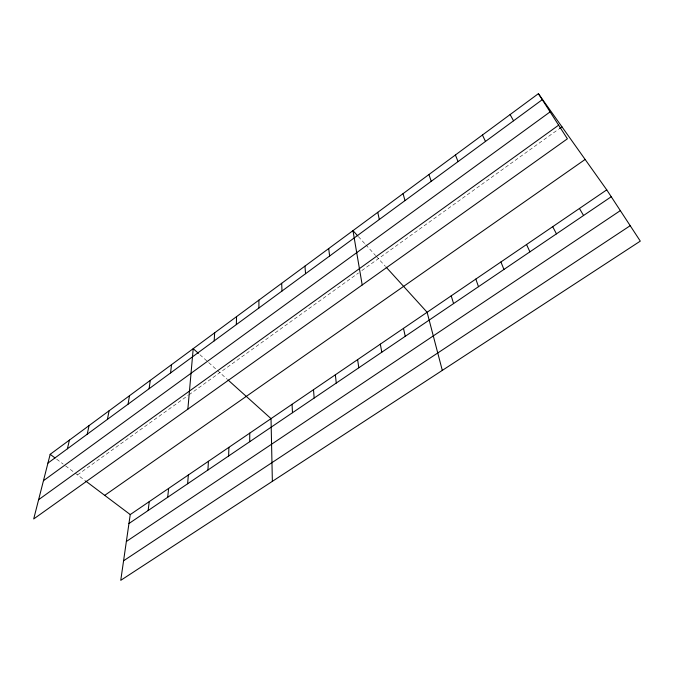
<?xml version="1.0" encoding="UTF-8"?>
<svg xmlns="http://www.w3.org/2000/svg" width="674" height="674" viewBox="0 0 674 674"><rect width="100%" height="100%" fill="white"/><g stroke="black" fill="none" stroke-linecap="round" stroke-linejoin="round"><path stroke-width="0.51" stroke-dasharray="3.37 2.53" d="M77.518 474.884L188.164 395.377M189.006 394.77L358.501 272.962M361.82 270.577L558.527 129.214M56.667 459.196L63.154 464.074M65.563 465.886L74.325 472.491M75.126 473.089L84.781 480.351M199.917 354.709L216.733 369.824M217.508 370.515L227.248 379.277M358.374 236.599L365.139 244.047M365.813 244.788L375.612 255.572M376.311 256.339L385.477 266.432"/><path stroke-width="1.01" d="M249.709 441.706L249.759 433.121M236.33 324.598L236.549 316.645M228.621 455.995L228.899 447.342M207.929 470.014L208.426 461.286M214.18 340.884L214.661 332.813M187.625 483.772L188.341 474.985M187.861 409.152L193.202 348.669L198.426 353.361M167.708 497.269L168.618 488.423M170.564 372.941L171.533 364.668M148.145 510.521L149.257 501.616M149.097 388.729L150.294 380.355M606.743 189.857L130.242 514.574L120.756 580.331L640.3 241.124L606.743 189.857L538.4 93.669L50.179 454.31L33.7 518.963L567.398 138.802L538.4 93.669M128.06 404.198L129.484 395.731M107.436 419.354L109.078 410.811M87.216 434.216L89.061 425.589M67.392 448.8L69.439 440.088M47.938 463.089L542.267 99.693M43.448 480.714L550.102 111.884M38.612 499.695L558.636 125.162M559.378 128.599L561.922 126.779M104.723 495.365L585.133 159.452M128.953 523.529L611.242 196.741M126.358 541.492L620.333 210.625M123.578 560.785L630.198 225.697M50.179 454.31L55.049 457.975M85.59 480.966L130.242 514.574M227.989 379.942L271.024 418.63L272.363 481.346M357.7 235.858L352.965 230.643L362.199 284.967M386.185 267.207L427.114 312.264L442.304 370.397M579.438 208.46L583.549 215.503M510.108 114.572L513.554 120.806M552.714 226.675L556.446 233.87M482.449 135.002L485.482 141.439M526.546 244.51L529.916 251.849M500.917 261.967L503.941 269.448M455.405 154.978L458.05 161.608M475.819 279.078L478.498 286.686M428.95 174.515L431.225 181.331M451.218 295.835L453.577 303.57M403.069 193.632L404.99 200.616M403.49 328.364L405.243 336.318M377.752 212.335L379.319 219.48M380.33 344.144L381.796 352.207M357.616 359.621L358.804 367.785M328.701 248.571L329.628 256.01M335.349 374.803L336.267 383.059M304.943 266.12L305.566 273.703M313.494 389.69L314.16 398.031M292.061 404.299L292.482 412.724M281.673 283.307L282.01 291.025M258.883 300.149L258.934 307.984"/></g></svg>
